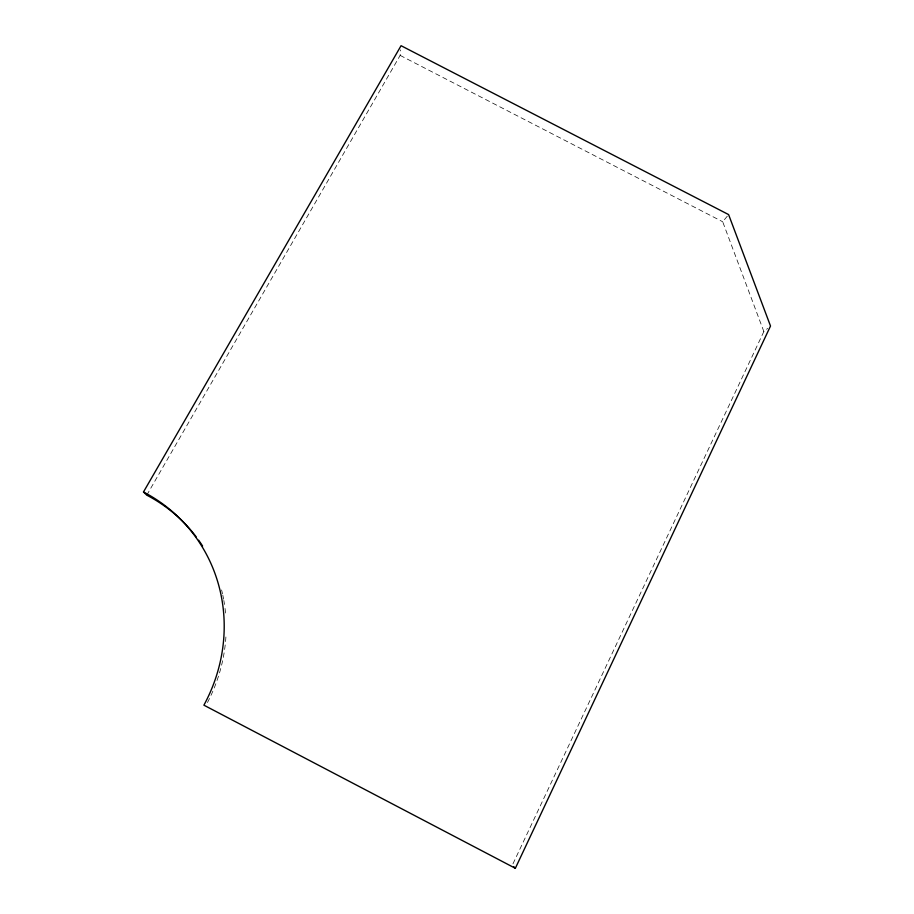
<?xml version="1.0" encoding="UTF-8"?>
<svg xmlns="http://www.w3.org/2000/svg" width="914" height="914" viewBox="0 0 914 914"><rect width="100%" height="100%" fill="white"/><g stroke="black" fill="none" stroke-linecap="round" stroke-linejoin="round"><path stroke-width="0.69" stroke-dasharray="4.57 3.43" d="M146.777 495.159L400.149 55.4L400.675 49.859M512.96 863.833L763.853 331.565L767.657 328.4M763.853 331.565L722.688 221.748L728.607 214.584M400.149 55.4L722.688 221.748M221.588 589.953A163.857 154.786 -38.7 0 1 222.513 593.871M222.81 595.185A163.857 154.786 -38.7 0 1 223.599 599.15M223.839 600.475A163.857 154.786 -38.7 0 1 224.49 604.451M225.038 608.461A163.857 154.786 -38.7 0 1 225.712 615.202M225.895 636.989A163.857 154.786 -38.7 0 1 206.918 703.552"/><path stroke-width="1.37" d="M515.336 868.3L770.513 326.024L728.607 214.584L401.063 45.7L143.487 491.983A166.782 157.437 -38.6 0 1 203.902 705.174L515.336 868.3L513.839 866.712M143.487 491.983L146.777 495.159A163.857 154.786 -38.7 0 1 196.122 536.769M198.635 540.197A163.857 154.786 -38.7 0 1 202.6 546.058"/></g></svg>
